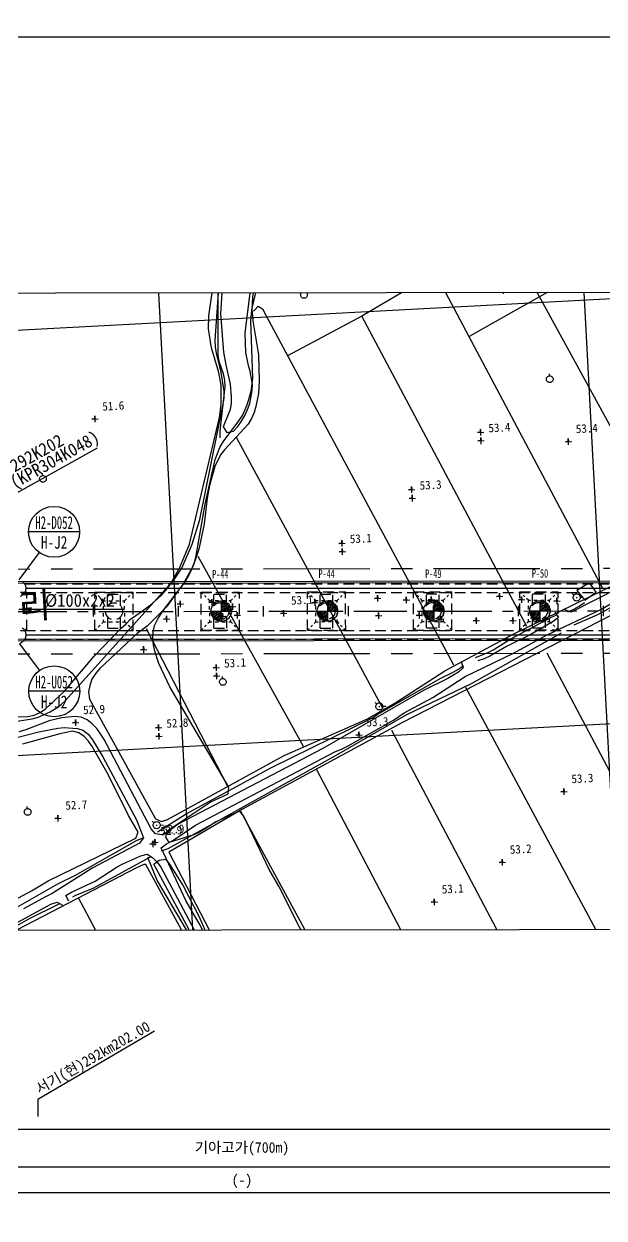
# Model space of a CAD drawing. Header units: millimetres. Extents: x 7782 to 8578, y 1103 to 1810.
# Drawn here: x 8170.4 to 8306.9, y 1340.9 to 1622.2 of the extents above; entities that cross this region are included whole.
import ezdxf
from ezdxf.enums import TextEntityAlignment as Align
from ezdxf.xclip import XClip

# ---------------------------------------------------------------- set-up
doc = ezdxf.new("R2010")
doc.units = ezdxf.units.MM
doc.header["$LTSCALE"] = 10
doc.header["$MEASUREMENT"] = 0
doc.header["$XCLIPFRAME"] = 2
for name, pattern in [('CENTER', [2, 1.25, -0.25, 0.25, -0.25]), ('CENTERX2', [4, 2.5, -0.5, 0.5, -0.5]), ('DASHED2', [0.375, 0.25, -0.125]), ('HIDDEN', [0.375, 0.25, -0.125])]:
    doc.linetypes.add(name, pattern=pattern)
for name, color, linetype in [('TN-MANH', 4, 'Continuous'), ('TT-TABL-LIN1', 4, 'Continuous'), ('TT-TABL-LIN2', 1, 'Continuous'), ('TT-TABL-TEX2', 3, 'Continuous'), ('TZ-BASE', 253, 'Continuous'), ('TZ-CABL', 4, 'Continuous'), ('TZ-LEAL', 1, 'Continuous'), ('TZ-LEAT', 3, 'Continuous')]:
    doc.layers.add(name, color=color, linetype=linetype)
doc.layers.add('TX-PAPR', color=2, linetype='Continuous', plot=False)
doc.styles.add('GHS', font='GulimChe.ttf')
doc.styles.add('GR', font='GulimChe.ttf')
doc.styles.add('GUL', font='GulimChe.ttf')
doc.styles.get("Standard").update_dxf_attribs({"font": 'GulimChe.ttf'})
doc.styles.add('굴림체', font='GulimChe.ttf')
doc.linetypes.add('ZIGZAG', pattern='A,0.0001,-0.2,[131,ltypeshp.shx,S=0.2,R=0,X=-0.2,Y=0],-0.4,[131,ltypeshp.shx,S=0.2,R=180,X=0.2,Y=0],-0.2', length=0.8001)
doc.dimstyles.get("Standard").update_dxf_attribs({"dimtxt": 0.18, "dimasz": 0.18, "dimexe": 0.18, "dimexo": 0.0625, "dimgap": 0.09, "dimtad": 0, "dimtih": 1, "dimtoh": 1, "dimdec": 4, "dimzin": 0, "dimdsep": 46, "dimtxsty": 'Standard', "dimcen": 0.09, "dimadec": 0, "dimazin": 0, "dimtfac": 1, "dimtdec": 4, "dimtofl": 0, "dimtmove": 0, "dimatfit": 3, "dimfxl": 0, "dimtolj": 1, "dimtzin": 0, "dimarcsym": 0})

# ---------------------------------------------------------------- blocks, each defined once
blk = doc.blocks.new('JD-FHF5FSSG3AFD3')
at = {"layer": 'TZ-BASE'}
for p, q in [((331.86, 138.76), (350.51, -211.1)), ((432, 138.77), (450.65, -211.09)), ((357.68, 73.44, -19.11), (363.85, 97.02, -19.11)), ((459.86, 94.02, -18.14), (408.35, 65.16, -18.14)), ((699.93, 87.75), (25.88, 51.81)), ((416.58, 89.7, -18.42), (383.14, 69.89, -18.42)), ((457.13, 15.56, -18.14), (416.58, 89.7, -18.14)), ((349.29, 60.76, -19.11), (349.35, 79.12, -19.11)), ((355.7, 65.9, -19.11), (357.45, 80.96, -19.11)), ((358.61, 80.42, -19.11), (357.37, 74.39, -19.11)), ((439.83, 5.8, -18.42), (400.64, 79.71, -18.42)), ((347.13, 70.02, -20.11), (348.21, 77.55, -20.11)), ((348.6, 64.17, -20.11), (349.43, 76.21, -20.11)), ((350.28, 76.47, -19.11), (349.84, 70.45, -19.11)), ((416.42, 75.16, -18.82), (416.34, 76.66, -18.82)), ((357.37, 74.39, -19.11), (357.25, 71.38, -19.11)), ((357.34, 71.93, -19.11), (357.68, 73.44, -19.11)), ((349.84, 70.45, -19.11), (350.53, 61.43, -19.11)), ((357.03, 68.92, -19.11), (357.34, 71.93, -19.11)), ((357.25, 71.38, -19.11), (357.53, 68.37, -19.11)), ((357.65, 71.13, -18.37), (357.95, 71.44, -18.37)), ((357.95, 71.44, -18.37), (358.69, 72.24, -18.37)), ((358.69, 72.24, -18.37), (359.75, 71.65, -18.37)), ((359.75, 71.65, -18.37), (360.62, 69.96, -18.37)), ((347.07, 66.96, -20.11), (347.13, 70.02, -20.11)), ((357.47, 55.23, -19.11), (357.03, 68.92, -19.11)), ((357.53, 68.37, -19.11), (358.77, 60.81, -19.11)), ((360.62, 69.96, -18.37), (404.66, -12.22, -18.37)), ((383.14, 69.89, -18.42), (365.66, 60.57, -18.42)), ((421.97, -3.21, -18.37), (383.14, 69.89, -18.37)), ((347.77, 62.45, -20.11), (347.07, 66.96, -20.11)), ((355.8, 61.33, -19.11), (355.7, 65.9, -19.11)), ((349.48, 56.65, -20.11), (347.77, 62.45, -20.11)), ((348.67, 62.66, -20.11), (348.6, 64.17, -20.11)), ((348.88, 61.16, -20.11), (348.67, 62.66, -20.11)), ((349.98, 56.71, -20.11), (348.88, 61.16, -20.11)), ((349.55, 59.26, -19.11), (349.29, 60.76, -19.11)), ((350.59, 56.36, -19.11), (349.55, 59.26, -19.11)), ((350.53, 61.43, -19.11), (351.12, 58.42, -19.11)), ((356.43, 58.33, -19.11), (355.8, 61.33, -19.11)), ((358.77, 60.81, -19.11), (358.98, 54.7, -19.11)), ((350.01, 53.65, -20.11), (349.48, 56.65, -20.11)), ((350.73, 52.2, -20.11), (349.98, 56.71, -20.11)), ((350.85, 54.86, -19.11), (350.59, 56.36, -19.11)), ((351.12, 58.42, -19.11), (352.12, 53.92, -19.11)), ((356.85, 56.88, -19.11), (356.43, 58.33, -19.11)), ((357.38, 53.88, -19.11), (356.85, 56.88, -19.11)), ((427.29, 55.83, -17.67), (427.24, 56.35, -17.67)), ((350.01, 49.09, -20.11), (350.01, 53.65, -20.11)), ((350.92, 53.36, -19.11), (350.85, 54.86, -19.11)), ((352.12, 53.92, -19.11), (352.4, 50.92, -19.11)), ((357.05, 52.22, -19.11), (357.47, 55.23, -19.11)), ((357.3, 52.37, -19.11), (357.38, 53.88, -19.11)), ((358.98, 54.7, -19.11), (358.81, 51.69, -19.11)), ((349.78, 42.82, -19.11), (350.92, 53.36, -19.11)), ((350.51, 49.19, -20.11), (350.7, 50.7, -20.11)), ((350.7, 50.7, -20.11), (350.73, 52.2, -20.11)), ((352.4, 50.92, -19.11), (352.37, 49.41, -19.11)), ((356.23, 49.3, -19.11), (357.05, 52.22, -19.11)), ((356.73, 49.36, -19.11), (357.3, 52.37, -19.11)), ((358.81, 51.69, -19.11), (358.19, 48.67, -19.11)), ((344.98, 22.05, -20.11), (350.51, 49.19, -20.11)), ((349.59, 46.07, -20.11), (350.01, 49.09, -20.11)), ((352.13, 47.9, -19.11), (350.52, 43.83, -19.11)), ((352.37, 49.41, -19.11), (352.13, 47.9, -19.11)), ((355, 46.53, -19.11), (355.69, 47.89, -19.11)), ((355.61, 46.49, -19.11), (356.24, 47.9, -19.11)), ((355.69, 47.89, -19.11), (356.23, 49.3, -19.11)), ((356.24, 47.9, -19.11), (356.73, 49.36, -19.11)), ((358.19, 48.67, -19.11), (357.75, 47.21, -19.11)), ((319.56, 45.62, -20.48), (321.06, 45.7, -20.48)), ((320.31, 45.66, -20.48), (319.56, 45.62, -20.48)), ((320.35, 44.92, -20.48), (320.27, 46.41, -20.48)), ((320.27, 46.41, -20.48), (320.31, 45.66, -20.48)), ((342.53, 16.21, -20.11), (349.59, 46.07, -20.11)), ((350.5, 40.32, -19.11), (354.21, 45.22, -19.11)), ((353.93, 43.91, -19.11), (354.82, 45.17, -19.11)), ((354.21, 45.22, -19.11), (355, 46.53, -19.11)), ((354.82, 45.17, -19.11), (355.61, 46.49, -19.11)), ((357.12, 45.8, -19.11), (356.33, 44.49, -19.11)), ((357.75, 47.21, -19.11), (357.12, 45.8, -19.11)), ((349.79, 41.26, -19.11), (349.78, 42.82, -19.11)), ((350.52, 43.83, -19.11), (351.38, 42.48, -19.11)), ((356.33, 44.49, -19.11), (350.83, 38.46, -19.11)), ((351.38, 42.48, -19.11), (352.89, 42.8, -19.11)), ((352.89, 42.8, -19.11), (353.93, 43.91, -19.11)), ((410.33, 42.51, -18.7), (411.82, 42.59, -18.7)), ((411.07, 42.55, -18.7), (410.33, 42.51, -18.7)), ((411.11, 41.8, -18.7), (411.03, 43.3, -18.7)), ((411.03, 43.3, -18.7), (411.07, 42.55, -18.7)), ((349.72, 39, -19.11), (350.5, 40.32, -19.11)), ((388.12, -22.58, -18.75), (353.65, 41.3, -18.75)), ((410.43, 40.51, -18.7), (411.93, 40.59, -18.7)), ((411.18, 40.55, -18.7), (410.43, 40.51, -18.7)), ((411.22, 39.8, -18.7), (411.14, 41.3, -18.7)), ((411.14, 41.3, -18.7), (411.18, 40.55, -18.7)), ((431, 40.33, -18.7), (432.49, 40.41, -18.7)), ((431.74, 40.37, -18.7), (431, 40.33, -18.7)), ((431.78, 39.62, -18.7), (431.7, 41.12, -18.7)), ((431.7, 41.12, -18.7), (431.74, 40.37, -18.7)), ((349.89, 37.25, -19.11), (348.56, 34.48, -19.11)), ((348.64, 36.13, -19.11), (349.13, 37.59, -19.11)), ((349.13, 37.59, -19.11), (349.72, 39, -19.11)), ((350.83, 38.46, -19.11), (349.89, 37.25, -19.11)), ((346.25, 25.63, -19.11), (348.64, 36.13, -19.11)), ((348.56, 34.48, -19.11), (347.3, 30.05, -19.11)), ((308.03, 32.36, -19.32), (307.98, 32.88, -19.32)), ((347.3, 30.05, -19.11), (346.73, 27.04, -19.11)), ((394.12, 29, -18.85), (395.62, 29.08, -18.85)), ((394.87, 29.04, -18.85), (394.12, 29, -18.85)), ((394.91, 28.29, -18.85), (394.83, 29.79, -18.85)), ((394.83, 29.79, -18.85), (394.87, 29.04, -18.85)), ((344.17, 13.57, -19.11), (346.25, 25.63, -19.11)), ((346.73, 27.04, -19.11), (346.04, 21.01, -19.11)), ((394.23, 27, -18.85), (395.72, 27.08, -18.85)), ((394.98, 27.04, -18.85), (394.23, 27, -18.85)), ((395.02, 26.29, -18.85), (394.94, 27.79, -18.85)), ((394.94, 27.79, -18.85), (394.98, 27.04, -18.85)), ((343.19, 16.22, -20.11), (344.98, 22.05, -20.11)), ((346.04, 21.01, -19.11), (344.75, 15.03, -19.11)), ((378.49, 15.68, -19), (378.41, 17.18, -19)), ((378.41, 17.18, -19), (378.45, 16.43, -19)), ((472.3, 17.93, -18.11), (438.59, -0.43, -18.11)), ((340.24, 10.57, -20.11), (342.53, 16.21, -20.11)), ((340.79, 10.53, -20.11), (343.19, 16.22, -20.11)), ((344.75, 15.03, -19.11), (344.17, 13.12, -19.11)), ((377.7, 16.39, -19), (379.2, 16.47, -19)), ((378.45, 16.43, -19), (377.7, 16.39, -19)), ((377.81, 14.39, -19), (379.31, 14.47, -19)), ((378.56, 14.43, -19), (377.81, 14.39, -19)), ((378.6, 13.68, -19), (378.52, 15.18, -19)), ((378.52, 15.18, -19), (378.56, 14.43, -19)), ((342.85, 9.79, -19.11), (343.78, 12.11, -19.11)), ((344.17, 13.12, -19.11), (343.39, 11.1, -19.11)), ((343.78, 12.11, -19.11), (344.17, 13.57, -19.11)), ((344.52, 13.37, -18.75), (369.31, -31.4, -18.75)), ((337.92, 6.58, -20.11), (340.24, 10.57, -20.11)), ((339.06, 8, -20.11), (340.79, 10.53, -20.11)), ((343.39, 11.1, -19.11), (341.23, 7.12, -19.11)), ((342.16, 8.43, -19.11), (342.85, 9.79, -19.11)), ((699.99, 7.82), (99.8, 7.13)), ((699.99, 7.4), (99.8, 6.72)), ((313.38, -20.6, -20.11), (339.06, 8, -20.11)), ((336.68, 1, -19.11), (341.38, 7.12, -19.11)), ((336.98, 5.37, -20.11), (337.92, 6.58, -20.11)), ((341.23, 7.12, -19.11), (337.12, 1.46, -19.11)), ((341.38, 7.12, -19.11), (342.16, 8.43, -19.11)), ((418.88, -4.9, -19.11), (443.73, 7.24, -19.11)), ((443.64, 5.9, -18.11), (432.37, 0.22, -18.11)), ((436.66, 7.12, -16.06), (433.67, 5.33, -16.06)), ((438.28, 4.88, -16.06), (436.66, 7.12, -16.06)), ((333.71, 2.13, -20.11), (335.94, 4.21, -20.11)), ((335.94, 4.21, -20.11), (336.98, 5.37, -20.11)), ((340.41, 1.4, -19), (340.33, 2.89, -19)), ((340.33, 2.89, -19), (340.37, 2.14, -19)), ((347.92, 1.75, -19), (347.84, 3.25, -19)), ((347.84, 3.25, -19), (347.88, 2.5, -19)), ((350.02, 2.82), (350.02, -1.98)), ((372.15, 1.66, -19), (372.07, 3.16, -19)), ((372.07, 3.16, -19), (372.11, 2.41, -19)), ((375.02, 2.85), (375.02, -1.95)), ((375.02, 2.61), (375.25, 2.84)), ((386.1, 3.44, -19), (387.6, 3.52, -19)), ((386.85, 3.48, -19), (386.1, 3.44, -19)), ((386.89, 2.73, -19), (386.81, 4.23, -19)), ((386.81, 4.23, -19), (386.85, 3.48, -19)), ((392.87, 3.01, -19), (394.37, 3.09, -19)), ((393.62, 3.05, -19), (392.87, 3.01, -19)), ((393.66, 2.3, -19), (393.58, 3.8, -19)), ((393.58, 3.8, -19), (393.62, 3.05, -19)), ((398.72, 3.09, -18.85), (400.22, 3.17, -18.85)), ((399.47, 3.13, -18.85), (398.72, 3.09, -18.85)), ((399.51, 2.38, -18.85), (399.43, 3.88, -18.85)), ((399.43, 3.88, -18.85), (399.47, 3.13, -18.85)), ((400.02, 2.88), (400.02, -1.92)), ((400.02, 2.63), (400.25, 2.86)), ((414.78, 3.85, -18.85), (416.28, 3.93, -18.85)), ((415.53, 3.89, -18.85), (414.78, 3.85, -18.85)), ((415.57, 3.14, -18.85), (415.49, 4.64, -18.85)), ((415.49, 4.64, -18.85), (415.53, 3.89, -18.85)), ((419.98, 3.12, -18.7), (421.48, 3.2, -18.7)), ((420.73, 3.16, -18.7), (419.98, 3.12, -18.7)), ((420.77, 2.41, -18.7), (420.69, 3.91, -18.7)), ((420.69, 3.91, -18.7), (420.73, 3.16, -18.7)), ((425.02, 2.9), (425.02, -1.9)), ((425.02, 2.66), (425.25, 2.89)), ((425.02, 2.24), (425.61, 2.83)), ((428.3, 2.76, -18.7), (429.8, 2.84, -18.7)), ((429.09, 2.05, -18.7), (429.01, 3.55, -18.7)), ((429.01, 3.55, -18.7), (429.05, 2.8, -18.7)), ((432.63, 4.57, -18.14), (433.02, 4.2, -18.14)), ((433.54, 3.65, -18.14), (433.75, 3.63, -18.14)), ((433.65, 3.72, -18.14), (433.66, 3.56, -18.14)), ((433.67, 5.33, -16.06), (435.55, 3, -16.06)), ((434.49, 3.69, -18.14), (435.17, 3.71, -18.14)), ((435.55, 3, -16.06), (438.28, 4.88, -16.06)), ((439.33, 0.84, -13.11), (444.61, 3.86, -13.11)), ((320, -0.85), (320, 1.55)), ((329.92, -0.57, -20.11), (331.22, 0.24, -20.11)), ((331.22, 0.24, -20.11), (333.71, 2.13, -20.11)), ((337.12, 1.46, -19.11), (332.66, -3, -19.11)), ((335.79, -0.26, -19.11), (336.68, 1, -19.11)), ((339.63, 2.1, -19), (341.12, 2.18, -19)), ((340.37, 2.14, -19), (339.63, 2.1, -19)), ((340, -0.83), (340, 1.57)), ((347.14, 2.46, -19), (348.63, 2.54, -19)), ((347.88, 2.5, -19), (347.14, 2.46, -19)), ((347.62, 0.42), (352.42, 0.42)), ((347.63, 0.19), (347.86, 0.42)), ((347.69, -0.17), (348.29, 0.42)), ((347.8, -0.49), (348.71, 0.42)), ((347.94, -0.78), (349.13, 0.42)), ((348.11, -1.03), (349.56, 0.42)), ((348.31, -1.26), (349.98, 0.42)), ((348.53, -1.46), (350.02, 0.03)), ((350.02, 2.58), (350.25, 2.81)), ((350.02, 2.15), (350.61, 2.75)), ((350.02, 1.73), (350.93, 2.64)), ((350.02, 1.31), (351.21, 2.5)), ((350.02, 0.88), (351.47, 2.33)), ((350.02, 0.46), (351.7, 2.14)), ((350.41, 0.42), (351.9, 1.91)), ((350.83, 0.42), (352.07, 1.66)), ((351.26, 0.42), (352.22, 1.38)), ((351.68, 0.42), (352.33, 1.07)), ((351.94, 1.45, -19), (353.44, 1.53, -19)), ((352.69, 1.49, -19), (351.94, 1.45, -19)), ((352.1, 0.42), (352.4, 0.72)), ((352.73, 0.74, -19), (352.65, 2.24, -19)), ((352.65, 2.24, -19), (352.69, 1.49, -19)), ((353.86, -1.28, -19), (353.78, 0.22, -19)), ((353.78, 0.22, -19), (353.82, -0.53, -19)), ((360, -0.81), (360, 1.59)), ((364.76, -0.8, -19), (364.68, 0.69, -19)), ((364.68, 0.69, -19), (364.72, -0.05, -19)), ((371.36, 2.37, -19), (372.86, 2.45, -19)), ((372.11, 2.41, -19), (371.36, 2.37, -19)), ((372.62, 0.44), (377.42, 0.45)), ((372.63, 0.21), (372.86, 0.44)), ((372.69, -0.15), (373.29, 0.45)), ((372.8, -0.47), (373.71, 0.45)), ((372.94, -0.75), (374.13, 0.45)), ((373.11, -1.01), (374.56, 0.45)), ((373.31, -1.23), (374.98, 0.45)), ((373.53, -1.43), (375.02, 0.06)), ((375.02, 2.18), (375.61, 2.77)), ((375.02, 1.76), (375.93, 2.67)), ((375.02, 1.33), (376.21, 2.53)), ((375.02, 0.91), (376.47, 2.36)), ((375.02, 0.48), (376.7, 2.16)), ((375.41, 0.45), (376.9, 1.94)), ((375.83, 0.45), (377.07, 1.69)), ((376.26, 0.45), (377.22, 1.41)), ((376.68, 0.45), (377.33, 1.1)), ((377.1, 0.45), (377.4, 0.75)), ((380, -0.78), (380, 1.62)), ((387.09, -1.39, -19), (387.01, 0.11, -19)), ((387.01, 0.11, -19), (387.05, -0.64, -19)), ((396.69, -1.31, -19), (396.61, 0.19, -19)), ((396.61, 0.19, -19), (396.65, -0.56, -19)), ((397.62, 0.47), (402.42, 0.48)), ((397.63, 0.24), (397.86, 0.47)), ((397.69, -0.12), (398.29, 0.47)), ((397.8, -0.44), (398.71, 0.47)), ((397.94, -0.72), (399.13, 0.47)), ((398.11, -0.98), (399.56, 0.48)), ((398.31, -1.2), (399.98, 0.48)), ((398.53, -1.41), (400.02, 0.09)), ((400, -0.76), (400, 1.64)), ((400.02, 2.21), (400.61, 2.8)), ((400.02, 1.79), (400.93, 2.7)), ((400.02, 1.36), (401.21, 2.56)), ((400.02, 0.94), (401.47, 2.39)), ((400.02, 0.51), (401.7, 2.19)), ((400.41, 0.48), (401.9, 1.97)), ((400.83, 0.48), (402.07, 1.72)), ((401.26, 0.48), (402.22, 1.44)), ((401.68, 0.48), (402.33, 1.13)), ((402.1, 0.48), (402.4, 0.78)), ((420, -0.74), (420, 1.66)), ((422.62, 0.5), (427.42, 0.51)), ((422.63, 0.27), (422.86, 0.5)), ((422.69, -0.09), (423.29, 0.5)), ((422.8, -0.41), (423.71, 0.5)), ((422.94, -0.69), (424.13, 0.5)), ((423.11, -0.95), (424.56, 0.5)), ((423.31, -1.18), (424.98, 0.5)), ((423.53, -1.38), (425.02, 0.12)), ((425.02, 1.81), (425.93, 2.73)), ((425.02, 1.39), (426.21, 2.59)), ((425.02, 0.97), (426.47, 2.42)), ((425.02, 0.54), (426.7, 2.22)), ((425.41, 0.5), (426.9, 2)), ((425.83, 0.5), (427.07, 1.75)), ((426.26, 0.51), (427.22, 1.47)), ((426.68, 0.51), (427.33, 1.16)), ((426.76, -5.16, -13.11), (439.33, 0.84, -13.11)), ((427.1, 0.51), (427.4, 0.8)), ((429.05, 2.8, -18.7), (428.3, 2.76, -18.7)), ((428.51, 0.18, -18.11), (429.37, -1.07, -18.11)), ((432.37, 0.22, -18.11), (430.91, 0.75, -18.11)), ((431.56, 0.3, -19.11), (432.96, 0.86, -19.11)), ((432.96, 0.86, -19.11), (434.26, 1.63, -19.11)), ((434.26, 1.63, -19.11), (435.5, 2.49, -19.11)), ((440, -0.72), (440, 1.68)), ((326.49, -3.62, -20.11), (327.64, -2.6, -20.11)), ((327.64, -2.6, -20.11), (328.68, -1.49, -20.11)), ((328.68, -1.49, -20.11), (329.92, -0.57, -20.11)), ((334.31, -2.98, -19.11), (335, -1.57, -19.11)), ((335, -1.57, -19.11), (335.79, -0.26, -19.11)), ((336.42, -1.43, -19), (337.92, -1.35, -19)), ((337.17, -1.39, -19), (336.42, -1.43, -19)), ((337.21, -2.14, -19), (337.13, -0.64, -19)), ((337.13, -0.64, -19), (337.17, -1.39, -19)), ((348.78, -1.64), (350.02, -0.39)), ((349.06, -1.78), (350.02, -0.82)), ((349.37, -1.89), (350.02, -1.24)), ((349.63, -0.8, -19), (351.12, -0.72, -19)), ((350.37, -0.76, -19), (349.63, -0.8, -19)), ((349.72, -1.96), (350.02, -1.66)), ((350.41, -1.51, -19), (350.34, -0.02, -19)), ((350.34, -0.02, -19), (350.37, -0.76, -19)), ((353.07, -0.57, -19), (354.57, -0.49, -19)), ((353.82, -0.53, -19), (353.07, -0.57, -19)), ((363.97, -0.09, -19), (365.47, -0.01, -19)), ((364.72, -0.05, -19), (363.97, -0.09, -19)), ((373.08, -0.93, -19), (374.57, -0.85, -19)), ((373.82, -0.89, -19), (373.08, -0.93, -19)), ((373.86, -1.64, -19), (373.78, -0.15, -19)), ((373.78, -0.15, -19), (373.82, -0.89, -19)), ((373.78, -1.61), (375.02, -0.36)), ((374.06, -1.75), (375.02, -0.79)), ((374.37, -1.86), (375.02, -1.21)), ((374.72, -1.93), (375.02, -1.64)), ((386.3, -0.68, -19), (387.8, -0.6, -19)), ((387.05, -0.64, -19), (386.3, -0.68, -19)), ((441.7, -0.6, -17.59), (392.52, -25.89, -17.59)), ((395.9, -0.6, -19), (397.4, -0.52, -19)), ((396.65, -0.56, -19), (395.9, -0.6, -19)), ((398.78, -1.58), (400.02, -0.34)), ((399.06, -1.72), (400.02, -0.76)), ((399.37, -1.84), (400.02, -1.18)), ((399.72, -1.91), (400.02, -1.61)), ((401.02, -1.5, -18.85), (402.52, -1.42, -18.85)), ((401.77, -1.46, -18.85), (401.02, -1.5, -18.85)), ((401.81, -2.21, -18.85), (401.73, -0.71, -18.85)), ((401.73, -0.71, -18.85), (401.77, -1.46, -18.85)), ((409.34, -1.86, -18.85), (410.84, -1.78, -18.85)), ((410.09, -1.82, -18.85), (409.34, -1.86, -18.85)), ((410.13, -2.57, -18.85), (410.05, -1.07, -18.85)), ((410.05, -1.07, -18.85), (410.09, -1.82, -18.85)), ((417.9, -1.83, -18.85), (419.4, -1.75, -18.85)), ((418.65, -1.79, -18.85), (417.9, -1.83, -18.85)), ((418.04, -6.16, -19.11), (427.57, -1.05, -19.11)), ((418.69, -2.54, -18.85), (418.61, -1.04, -18.85)), ((418.61, -1.04, -18.85), (418.65, -1.79, -18.85)), ((428.13, -1.98, -18.11), (422.75, -5.15, -18.11)), ((422.78, -1.26, -18.7), (424.28, -1.18, -18.7)), ((423.53, -1.22, -18.7), (422.78, -1.26, -18.7)), ((423.57, -1.97, -18.7), (423.49, -0.47, -18.7)), ((423.49, -0.47, -18.7), (423.53, -1.22, -18.7)), ((423.78, -1.55), (425.02, -0.31)), ((424.06, -1.7), (425.02, -0.73)), ((424.37, -1.81), (425.02, -1.16)), ((424.72, -1.88), (425.02, -1.58)), ((427.57, -1.05, -19.11), (428.96, -0.48, -19.11)), ((429.37, -1.07, -18.11), (428.13, -1.98, -18.11)), ((438.59, -0.43, -18.11), (433, -2.9, -18.11)), ((320.1, -10.2, -20.11), (326.49, -3.62, -20.11)), ((330.22, -4.83, -19.11), (321.48, -13.05, -19.11)), ((331.46, -3.96, -19.11), (330.22, -4.83, -19.11)), ((332.66, -3, -19.11), (331.46, -3.96, -19.11)), ((351.61, -40.91, -18.75), (332.41, -3.75, -18.75)), ((333.94, -6, -19.11), (333.98, -4.49, -19.11)), ((333.98, -4.49, -19.11), (334.31, -2.98, -19.11)), ((402.67, -13.6, -19.11), (418.88, -4.9, -19.11)), ((430.01, -4.73, -18.11), (408.87, -16.69, -18.11)), ((422.75, -5.15, -18.11), (417.16, -7.92, -18.11)), ((418.68, -9.56, -13.11), (426.76, -5.16, -13.11)), ((700.01, -5.8), (99.81, -6.48)), ((700.01, -6.18), (99.81, -6.87)), ((331.85, -9.36, -19.3), (331.77, -7.86, -19.3)), ((331.77, -7.86, -19.3), (331.81, -8.61, -19.3)), ((334.06, -7.5, -19.11), (333.94, -6, -19.11)), ((334.42, -9, -19.11), (334.06, -7.5, -19.11)), ((417.16, -7.92, -18.11), (413.27, -10.21, -18.11)), ((414.16, -8.61, -19.11), (418.04, -6.16, -19.11)), ((313.16, -18.4, -20.11), (320.1, -10.2, -20.11)), ((331.06, -8.65, -19.3), (332.56, -8.57, -19.3)), ((331.81, -8.61, -19.3), (331.06, -8.65, -19.3)), ((335.36, -11.9, -19.11), (334.42, -9, -19.11)), ((407.46, -14.94, -13.11), (418.68, -9.56, -13.11)), ((409.86, -10.51, -19.11), (412.81, -9.33, -19.11)), ((411.87, -10.83, -18.11), (410.43, -11.25, -18.11)), ((413.27, -10.21, -18.11), (411.87, -10.83, -18.11)), ((412.81, -9.33, -19.11), (414.16, -8.61, -19.11)), ((458.07, -68.93, -18.7), (426.75, -9.48, -18.7)), ((700.03, -12.39), (30.65, -48.08)), ((321.48, -13.05, -19.11), (320.49, -14.21, -19.11)), ((337.92, -17.44, -19.11), (335.36, -11.9, -19.11)), ((348.12, -12.91, -19), (349.62, -12.83, -19)), ((348.87, -12.87, -19), (348.12, -12.91, -19)), ((348.91, -13.61, -19), (348.83, -12.12, -19)), ((348.83, -12.12, -19), (348.87, -12.87, -19)), ((391.12, -21.09, -19.11), (402.67, -13.6, -19.11)), ((401.69, -15.36, -19.11), (404.48, -14.03, -19.11)), ((405.84, -13.95, -18.11), (403.2, -15.54, -18.11)), ((404.48, -14.03, -19.11), (405.83, -13.26, -19.11)), ((405.83, -13.26, -19.11), (407.07, -12.4, -19.11)), ((406.98, -12.94, -18.11), (405.84, -13.95, -18.11)), ((406.47, -11.49, -18.11), (406.98, -12.94, -18.11)), ((319.6, -15.62, -19.11), (319.11, -17.08, -19.11)), ((320.49, -14.21, -19.11), (319.6, -15.62, -19.11)), ((348.23, -14.9, -19), (349.73, -14.82, -19)), ((348.98, -14.86, -19), (348.23, -14.9, -19)), ((349.02, -15.61, -19), (348.94, -14.11, -19)), ((348.94, -14.11, -19), (348.98, -14.86, -19)), ((350.36, -15.48, -18.42), (350.31, -14.97, -18.42)), ((386.74, -23.94, -19.11), (401.69, -15.36, -19.11)), ((408.87, -16.69, -18.11), (393.66, -23.97, -18.11)), ((403.2, -15.54, -18.11), (397.61, -18.25, -18.11)), ((399.79, -19.94, -13.11), (407.46, -14.94, -13.11)), ((308.69, -22.61, -20.11), (313.16, -18.4, -20.11)), ((319.11, -17.08, -19.11), (318.83, -18.59, -19.11)), ((318.83, -18.59, -19.11), (319.05, -20.29, -19.11)), ((351.81, -41.06, -19.11), (337.92, -17.44, -19.11)), ((397.61, -18.25, -18.11), (373.94, -31.89, -18.11)), ((407.48, -17.51, -18.7), (442.47, -82.73, -18.7)), ((311.05, -22.53, -20.11), (312.29, -21.67, -20.11)), ((312.29, -21.67, -20.11), (313.38, -20.6, -20.11)), ((319.05, -20.29, -19.11), (325.03, -31.06, -19.11)), ((384.44, -24.92, -19.11), (391.12, -21.09, -19.11)), ((386.22, -21.09, -18.24), (386.61, -21.46, -18.24)), ((387.12, -22.02, -18.24), (387.33, -22.03, -18.24)), ((387.23, -21.94, -18.24), (387.24, -22.1, -18.24)), ((388.07, -21.97, -18.24), (388.75, -21.95, -18.24)), ((393.11, -23.56, -13.11), (399.79, -19.94, -13.11)), ((290.49, -27.26, -20.11), (305.51, -24.95, -20.11)), ((298.33, -24.52, -20.11), (304.55, -24.36, -20.11)), ((304.55, -24.36, -20.11), (306.05, -24.04, -20.11)), ((305.51, -24.95, -20.11), (306.96, -24.53, -20.11)), ((306.05, -24.04, -20.11), (307.45, -23.47, -20.11)), ((306.96, -24.53, -20.11), (309.75, -23.3, -20.11)), ((307.45, -23.47, -20.11), (308.69, -22.61, -20.11)), ((312.54, -24.72, -18.11), (309.54, -25.4, -18.11)), ((309.75, -23.3, -20.11), (311.05, -22.53, -20.11)), ((315.54, -24.39, -18.11), (312.54, -24.72, -18.11)), ((317.05, -24.57, -18.11), (315.54, -24.39, -18.11)), ((315.84, -26.59, -19.22), (315.76, -25.09, -19.22)), ((315.76, -25.09, -19.22), (315.8, -25.84, -19.22)), ((318.46, -25.21, -18.11), (317.05, -24.57, -18.11)), ((319.67, -26.15, -18.11), (318.46, -25.21, -18.11)), ((361.84, -36.39, -19.11), (385.44, -24.76, -19.11)), ((364.87, -33.55, -19.11), (384.44, -24.92, -19.11)), ((393.66, -23.97, -18.11), (376.61, -33.83, -18.11)), ((379.9, -31.28, -13.11), (390.57, -25.25, -13.11)), ((385.44, -24.76, -19.11), (386.74, -23.94, -19.11)), ((390.57, -25.25, -13.11), (393.11, -23.56, -13.11)), ((301.01, -29.6, -21.11), (307.11, -28.04, -21.11)), ((303.84, -27.62, -18.11), (302.39, -28.03, -18.11)), ((309.54, -25.4, -18.11), (303.84, -27.62, -18.11)), ((307.11, -28.04, -21.11), (311.61, -27.14, -21.11)), ((311.61, -27.14, -21.11), (313.11, -27.02, -21.11)), ((315.07, -27.86, -19.11), (312.06, -28.49, -19.11)), ((313.11, -27.02, -21.11), (316.12, -27.24, -21.11)), ((315.05, -25.88, -19.22), (316.54, -25.8, -19.22)), ((315.8, -25.84, -19.22), (315.05, -25.88, -19.22)), ((316.52, -28.24, -19.11), (315.07, -27.86, -19.11)), ((316.12, -27.24, -21.11), (317.58, -27.62, -21.11)), ((317.58, -27.62, -21.11), (318.8, -28.61, -21.11)), ((320.74, -27.24, -18.11), (319.67, -26.15, -18.11)), ((321.65, -28.48, -18.11), (320.74, -27.24, -18.11)), ((334.53, -27.09, -19.3), (336.03, -27.01, -19.3)), ((335.28, -27.05, -19.3), (334.53, -27.09, -19.3)), ((335.32, -27.8, -19.3), (335.24, -26.3, -19.3)), ((335.24, -26.3, -19.3), (335.28, -27.05, -19.3)), ((392.52, -25.89, -17.59), (355.03, -46.24, -17.59)), ((382.51, -29.5, -18.85), (382.43, -28, -18.85)), ((382.43, -28, -18.85), (382.47, -28.75, -18.85)), ((426.77, -97.09, -18.7), (390.18, -27.67, -18.7)), ((312.06, -28.49, -19.11), (303.26, -30.94, -19.11)), ((317.79, -29.08, -19.11), (316.52, -28.24, -19.11)), ((318.8, -30.22, -19.11), (317.79, -29.08, -19.11)), ((318.8, -28.61, -21.11), (319.71, -29.86, -21.11)), ((319.67, -31.47, -19.11), (318.8, -30.22, -19.11)), ((319.71, -29.86, -21.11), (322.16, -33.89, -21.11)), ((322.47, -29.78, -18.11), (321.65, -28.48, -18.11)), ((333.57, -50.87, -18.11), (322.47, -29.78, -18.11)), ((334.64, -29.09, -19.3), (336.14, -29.01, -19.3)), ((335.39, -29.05, -19.3), (334.64, -29.09, -19.3)), ((335.43, -29.8, -19.3), (335.35, -28.3, -19.3)), ((335.35, -28.3, -19.3), (335.39, -29.05, -19.3)), ((381.72, -28.79, -18.85), (383.22, -28.71, -18.85)), ((382.47, -28.75, -18.85), (381.72, -28.79, -18.85)), ((323.45, -38.05, -19.11), (319.67, -31.47, -19.11)), ((325.03, -31.06, -19.11), (334.59, -48.46, -19.11)), ((337.4, -48.63, -19.11), (364.87, -33.55, -19.11)), ((373.94, -31.89, -18.11), (339.93, -49.75, -18.11)), ((343.99, -50.01, -13.11), (376.95, -32.61, -13.11)), ((376.95, -32.61, -13.11), (378.35, -32.05, -13.11)), ((378.35, -32.05, -13.11), (379.9, -31.28, -13.11)), ((322.16, -33.89, -21.11), (330.09, -48.75, -21.11)), ((376.61, -33.83, -18.11), (337.47, -55.55, -18.11)), ((341.8, -47.28, -19.11), (361.84, -36.39, -19.11)), ((328.21, -47.73, -19.11), (323.45, -38.05, -19.11)), ((372.33, -36.73, -18.7), (411.78, -111.89, -18.7)), ((351.63, -42.57, -19.11), (351.81, -41.06, -19.11)), ((429.96, -42.13, -18.85), (431.45, -42.05, -18.85)), ((430.7, -42.09, -18.85), (429.96, -42.13, -18.85)), ((430.74, -42.84, -18.85), (430.66, -41.34, -18.85)), ((430.66, -41.34, -18.85), (430.7, -42.09, -18.85)), ((337.28, -51.29, -19.11), (347.44, -44.57, -19.11)), ((347.44, -44.57, -19.11), (351.63, -42.57, -19.11)), ((304.44, -46.11, -19.07), (304.39, -45.59, -19.07)), ((311.66, -49.1, -19.45), (311.58, -47.6, -19.45)), ((311.58, -47.6, -19.45), (311.62, -48.35, -19.45)), ((330.51, -51.66, -19.11), (328.21, -47.73, -19.11)), ((335.02, -51.57, -19.11), (341.8, -47.28, -19.11)), ((355.03, -46.24, -17.59), (337.73, -56.35, -17.59)), ((354.38, -46.7, -19.11), (348.79, -49.22, -19.11)), ((355.34, -47.89, -19.11), (354.38, -46.7, -19.11)), ((397.59, -126.08, -18.67), (354.63, -46.75, -18.67)), ((310.87, -48.39, -19.45), (312.37, -48.31, -19.45)), ((311.62, -48.35, -19.45), (310.87, -48.39, -19.45)), ((330.09, -48.75, -21.11), (331.74, -53, -21.11)), ((333.81, -49.07, -19), (334.2, -49.44, -19)), ((334.59, -48.46, -19.11), (335.95, -49.15, -19.11)), ((334.71, -50, -19), (334.92, -50.01, -19)), ((334.82, -49.92, -19), (334.83, -50.08, -19)), ((335.66, -49.95, -19), (336.34, -49.93, -19)), ((335.95, -49.15, -19.11), (337.4, -48.63, -19.11)), ((339.93, -49.75, -18.11), (337.44, -51.53, -18.11)), ((338.67, -53.63, -13.11), (343.99, -50.01, -13.11)), ((347.54, -50.08, -19.11), (344.95, -51.61, -19.11)), ((348.79, -49.22, -19.11), (347.54, -50.08, -19.11)), ((361.34, -60.42, -19.11), (355.34, -47.89, -19.11)), ((309.27, -63.07, -19.11), (329.97, -53.08, -19.11)), ((329.97, -53.08, -19.11), (330.51, -51.66, -19.11)), ((330.28, -53.52, -19.11), (331.68, -52.96, -19.11)), ((331.74, -53, -21.11), (330.8, -54.21, -21.11)), ((334.59, -52.01, -18.11), (333.57, -50.87, -18.11)), ((334.49, -54.78, -19.22), (334.41, -53.28, -19.22)), ((334.41, -53.28, -19.22), (334.45, -54.03, -19.22)), ((336.09, -52.25, -18.11), (334.59, -52.01, -18.11)), ((337.44, -51.53, -18.11), (336.09, -52.25, -18.11)), ((336.99, -52.8, -19.11), (337.28, -51.29, -19.11)), ((337.76, -54.1, -19.11), (336.99, -52.8, -19.11)), ((343.55, -52.28, -19.11), (337.76, -54.1, -19.11)), ((344.95, -51.61, -19.11), (343.55, -52.28, -19.11)), ((315.72, -61.75, -19.11), (330.28, -53.52, -19.11)), ((330.8, -54.21, -21.11), (319.83, -60.04, -21.11)), ((333.2, -54.43, -19.22), (334.7, -54.35, -19.22)), ((333.95, -54.39, -19.22), (333.2, -54.43, -19.22)), ((333.7, -54.07, -19.22), (335.2, -53.99, -19.22)), ((334.45, -54.03, -19.22), (333.7, -54.07, -19.22)), ((333.99, -55.14, -19.22), (333.91, -53.64, -19.22)), ((333.91, -53.64, -19.22), (333.95, -54.39, -19.22)), ((337.47, -55.55, -18.11), (335.92, -56.12, -18.11)), ((335.93, -55.36, -13.11), (337.12, -54.39, -13.11)), ((341.78, -67.93, -13.11), (335.93, -55.36, -13.11)), ((337.12, -54.39, -13.11), (338.67, -53.63, -13.11)), ((424.89, -99.06, -19.11), (472.06, -55.24, -19.11)), ((333.28, -57.55, -19.11), (319.82, -64.87, -19.11)), ((325.54, -59.78, -20.11), (326.89, -59.06, -20.11)), ((326.89, -59.06, -20.11), (331.08, -57.22, -20.11)), ((331.08, -57.22, -20.11), (332.58, -56.85, -20.11)), ((332.58, -56.85, -20.11), (333.89, -57.59, -20.11)), ((332.68, -57.56, -19.11), (334.99, -63.1, -19.11)), ((333.89, -57.59, -20.11), (334.96, -58.68, -20.11)), ((334.2, -59.2, -19.11), (335.39, -58.23, -19.11)), ((334.96, -58.68, -20.11), (335.82, -59.92, -20.11)), ((335.39, -58.23, -19.11), (336.9, -57.97, -19.11)), ((336.9, -57.97, -19.11), (337.86, -59.16, -19.11)), ((337.73, -56.35, -17.59), (363.27, -105.63, -17.59)), ((415.44, -58.78, -18.9), (416.94, -58.7, -18.9)), ((416.19, -58.74, -18.9), (415.44, -58.78, -18.9)), ((416.23, -59.49, -18.9), (416.15, -57.99, -18.9)), ((416.15, -57.99, -18.9), (416.19, -58.74, -18.9)), ((432.5, -98.58, -18.11), (476.81, -58.4, -18.11)), ((329.9, -60.1, -18.92), (284.26, -83.94, -18.92)), ((319.83, -60.04, -21.11), (310.27, -66.11, -21.11)), ((311.58, -63.8, -19.11), (315.72, -61.75, -19.11)), ((320.36, -63.15, -20.11), (325.54, -59.78, -20.11)), ((331.84, -59.27, -18.92), (329.9, -60.1, -18.92)), ((332.3, -59.27, -18.92), (331.84, -59.27, -18.92)), ((354.54, -100.06, -18.92), (332.3, -59.27, -18.92)), ((379.06, -142.52, -19.11), (334.2, -59.2, -19.11)), ((335.82, -59.92, -20.11), (351.17, -88.74, -20.11)), ((337.86, -59.16, -19.11), (341.07, -64.29, -19.11)), ((363.59, -64.36, -19.11), (361.34, -60.42, -19.11)), ((298.42, -71.31, -19.11), (311.58, -63.8, -19.11)), ((305.38, -65.47, -19.11), (309.27, -63.07, -19.11)), ((314.78, -65.76, -20.11), (320.36, -63.15, -20.11)), ((334.99, -63.1, -19.11), (342.7, -76.26, -19.11)), ((341.07, -64.29, -19.11), (344.86, -71.57, -19.11)), ((368.41, -73.98, -19.11), (363.59, -64.36, -19.11)), ((297.25, -69.82, -19.11), (305.38, -65.47, -19.11)), ((308.87, -66.78, -21.11), (303.48, -69.69, -21.11)), ((310.27, -66.11, -21.11), (308.87, -66.78, -21.11)), ((313.48, -66.53, -20.11), (314.78, -65.76, -20.11)), ((314.15, -67.92, -20.11), (313.48, -66.53, -20.11)), ((315.62, -66.67, -19.11), (315.02, -66.97, -19.11)), ((319.82, -64.87, -19.11), (315.62, -66.67, -19.11)), ((363.21, -156.53, -19.05), (316.48, -67.11, -19.05)), ((400.23, -68.83, -19), (400.15, -67.33, -19)), ((400.15, -67.33, -19), (400.19, -68.08, -19)), ((292.64, -78.13, -20.11), (309.94, -68.57, -20.11)), ((311.81, -68.57, -19.11), (304.65, -72.15, -19.11)), ((309.94, -68.57, -20.11), (311.39, -68.1, -20.11)), ((311.39, -68.1, -20.11), (312.7, -68.84, -20.11)), ((344.84, -73.17, -13.11), (341.78, -67.93, -13.11)), ((399.44, -68.12, -19), (400.94, -68.04, -19)), ((400.19, -68.08, -19), (399.44, -68.12, -19)), ((304.65, -72.15, -19.11), (298.12, -75.93, -19.11)), ((344.86, -71.57, -19.11), (348.46, -79.96, -19.11)), ((480.16, -71.86, -15.11), (426.41, -120.31, -15.11)), ((359.98, -101.49, -13.11), (344.84, -73.17, -13.11)), ((383.38, -100.35, -19.11), (368.41, -73.98, -19.11))]:
    blk.add_line(p, q, dxfattribs=at)
at = {"layer": 'TZ-BASE', "linetype": 'CENTERX2'}
for p, q in [((0.01, 10.02), (700.01, 10.81)), ((0.03, -9.99), (700.03, -9.19))]:
    blk.add_line(p, q, dxfattribs=at)
at = {"layer": 'TZ-BASE', "linetype": 'DASHED2'}
for p, q in [((295.3, 4.86), (304.3, 4.87)), ((303.9, 4.47), (304.3, 4.87)), ((304.31, -4.13), (304.3, 4.87)), ((320.3, 4.89), (329.3, 4.9)), ((320.31, -4.11), (320.3, 4.89)), ((320.7, 4.49), (320.3, 4.89)), ((321.5, 3.69), (321.1, 4.09)), ((322.3, 2.89), (321.9, 3.29)), ((322.3, 2.39), (322.3, 2.89)), ((322.3, 2.89), (322.8, 2.89)), ((323.3, 1.71), (323.3, 4.39)), ((323.3, 4.39), (326.3, 4.39)), ((323.6, 2.89), (324.4, 2.89)), ((325.2, 2.89), (326, 2.89)), ((326.3, 1.71), (326.3, 4.39)), ((326.8, 2.89), (327.3, 2.89)), ((327.3, 2.89), (327.7, 3.29)), ((327.3, 2.39), (327.3, 2.89)), ((328.1, 3.69), (328.5, 4.09)), ((328.9, 4.49), (329.3, 4.9)), ((329.31, -4.1), (329.3, 4.9)), ((345.3, 4.91), (354.3, 4.92)), ((345.31, -4.09), (345.3, 4.91)), ((345.7, 4.51), (345.3, 4.91)), ((346.5, 3.71), (346.1, 4.11)), ((347.3, 2.92), (346.9, 3.32)), ((347.3, 2.42), (347.3, 2.92)), ((347.3, 2.92), (347.8, 2.92)), ((348.3, 1.74), (348.3, 4.42)), ((348.3, 4.42), (351.3, 4.42)), ((348.6, 2.92), (349.4, 2.92)), ((350.2, 2.92), (351, 2.92)), ((351.3, 1.74), (351.3, 4.42)), ((351.8, 2.92), (352.3, 2.92)), ((352.3, 2.92), (352.7, 3.32)), ((352.3, 2.42), (352.3, 2.92)), ((353.1, 3.72), (353.5, 4.12)), ((353.9, 4.52), (354.3, 4.92)), ((354.31, -4.08), (354.3, 4.92)), ((370.3, 4.94), (379.3, 4.95)), ((370.31, -4.06), (370.3, 4.94)), ((370.7, 4.54), (370.3, 4.94)), ((371.5, 3.74), (371.1, 4.14)), ((372.3, 2.94), (371.9, 3.34)), ((372.3, 2.44), (372.3, 2.94)), ((372.3, 2.94), (372.8, 2.94)), ((373.3, 1.77), (373.3, 4.45)), ((373.3, 4.45), (376.3, 4.45)), ((373.6, 2.95), (374.4, 2.95)), ((375.2, 2.95), (376, 2.95)), ((376.3, 1.77), (376.3, 4.45)), ((376.8, 2.95), (377.3, 2.95)), ((377.3, 2.95), (377.7, 3.35)), ((377.3, 2.45), (377.3, 2.95)), ((378.1, 3.75), (378.5, 4.15)), ((378.9, 4.55), (379.3, 4.95)), ((379.31, -4.05), (379.3, 4.95)), ((395.3, 4.97), (404.3, 4.98)), ((395.31, -4.03), (395.3, 4.97)), ((395.7, 4.57), (395.3, 4.97)), ((396.5, 3.77), (396.1, 4.17)), ((397.3, 2.97), (396.9, 3.37)), ((397.3, 2.47), (397.3, 2.97)), ((397.3, 2.97), (397.8, 2.97)), ((398.3, 4.47), (401.3, 4.48)), ((398.3, 1.8), (398.3, 4.47)), ((398.6, 2.97), (399.4, 2.97)), ((400.2, 2.98), (401, 2.98)), ((401.3, 1.8), (401.3, 4.48)), ((401.8, 2.98), (402.3, 2.98)), ((402.3, 2.98), (402.7, 3.38)), ((402.3, 2.48), (402.3, 2.98)), ((403.1, 3.78), (403.5, 4.18)), ((403.9, 4.58), (404.3, 4.98)), ((404.31, -4.02), (404.3, 4.98)), ((420.3, 5), (429.3, 5.01)), ((420.31, -4), (420.3, 5)), ((420.7, 4.6), (420.3, 5)), ((421.5, 3.8), (421.1, 4.2)), ((422.3, 3), (421.9, 3.4)), ((422.3, 2.5), (422.3, 3)), ((422.3, 3), (422.8, 3)), ((423.3, 4.5), (426.3, 4.51)), ((423.3, 1.82), (423.3, 4.5)), ((423.6, 3), (424.4, 3)), ((425.2, 3), (426, 3.01)), ((426.3, 1.83), (426.3, 4.51)), ((426.8, 3.01), (427.3, 3.01)), ((427.3, 3.01), (427.7, 3.41)), ((427.3, 2.51), (427.3, 3.01)), ((428.1, 3.81), (428.5, 4.21)), ((428.9, 4.61), (429.3, 5.01)), ((429.31, -3.99), (429.3, 5.01)), ((322.3, 0.79), (322.3, 1.59)), ((327.3, 0.79), (327.3, 1.59)), ((347.3, 0.82), (347.3, 1.62)), ((347.31, -0.78), (347.31, 0.02)), ((352.3, 0.82), (352.3, 1.62)), ((352.31, -0.78), (352.31, 0.02)), ((372.3, 0.84), (372.3, 1.64)), ((372.31, -0.76), (372.31, 0.04)), ((377.3, 0.85), (377.3, 1.65)), ((377.31, -0.75), (377.31, 0.05)), ((397.3, 0.87), (397.3, 1.67)), ((397.31, -0.73), (397.31, 0.07)), ((402.3, 0.88), (402.3, 1.68)), ((402.31, -0.72), (402.31, 0.08)), ((422.3, 0.9), (422.3, 1.7)), ((422.31, -0.7), (422.31, 0.1)), ((427.3, 0.91), (427.3, 1.71)), ((427.31, -0.69), (427.31, 0.11)), ((322.31, -2.11), (321.91, -2.51)), ((322.31, -0.81), (322.31, -0.01)), ((322.31, -2.11), (322.31, -1.61)), ((322.31, -2.11), (322.81, -2.11)), ((323.31, -3.61), (323.31, -0.93)), ((323.61, -2.11), (324.41, -2.11)), ((325.21, -2.11), (326.01, -2.11)), ((326.31, -3.61), (326.31, -0.93)), ((326.81, -2.11), (327.31, -2.11)), ((327.31, -0.81), (327.31, -0.01)), ((327.31, -2.11), (327.31, -1.61)), ((327.31, -2.11), (327.71, -2.51)), ((347.31, -2.08), (346.91, -2.48)), ((347.31, -2.08), (347.31, -1.58)), ((347.31, -2.08), (347.81, -2.08)), ((348.31, -3.58), (348.31, -0.91)), ((348.61, -2.08), (349.41, -2.08)), ((350.21, -2.08), (351.01, -2.08)), ((351.31, -3.58), (351.31, -0.9)), ((351.81, -2.08), (352.31, -2.08)), ((352.31, -2.08), (352.31, -1.58)), ((352.31, -2.08), (352.71, -2.48)), ((372.31, -2.06), (371.91, -2.46)), ((372.31, -2.06), (372.31, -1.56)), ((372.31, -2.06), (372.81, -2.06)), ((373.31, -3.55), (373.31, -0.88)), ((373.61, -2.05), (374.41, -2.05)), ((375.21, -2.05), (376.01, -2.05)), ((376.31, -3.55), (376.31, -0.87)), ((376.81, -2.05), (377.31, -2.05)), ((377.31, -2.05), (377.31, -1.55)), ((377.31, -2.05), (377.71, -2.45)), ((397.31, -2.03), (396.91, -2.43)), ((397.31, -2.03), (397.31, -1.53)), ((397.31, -2.03), (397.81, -2.03)), ((398.31, -3.53), (398.31, -0.85)), ((398.61, -2.03), (399.41, -2.03)), ((400.21, -2.02), (401.01, -2.02)), ((401.31, -3.52), (401.31, -0.85)), ((401.81, -2.02), (402.31, -2.02)), ((402.31, -2.02), (402.31, -1.52)), ((402.31, -2.02), (402.71, -2.42)), ((421.51, -2.8), (421.11, -3.2)), ((422.31, -2), (421.91, -2.4)), ((422.31, -2), (422.31, -1.5)), ((422.31, -2), (422.81, -2)), ((423.31, -3.5), (423.31, -0.82)), ((423.61, -2), (424.41, -2)), ((425.21, -2), (426.01, -1.99)), ((426.31, -3.49), (426.31, -0.82)), ((426.81, -1.99), (427.31, -1.99)), ((427.31, -1.99), (427.31, -1.49)), ((427.31, -1.99), (427.71, -2.39)), ((428.11, -2.79), (428.51, -3.19)), ((295.31, -4.14), (304.31, -4.13)), ((303.91, -3.73), (304.31, -4.13)), ((320.71, -3.71), (320.31, -4.11)), ((320.31, -4.11), (329.31, -4.1)), ((321.51, -2.91), (321.11, -3.31)), ((323.31, -3.61), (326.31, -3.61)), ((328.11, -2.91), (328.51, -3.31)), ((328.91, -3.71), (329.31, -4.1)), ((345.71, -3.69), (345.31, -4.09)), ((345.31, -4.09), (354.31, -4.08)), ((346.51, -2.89), (346.11, -3.29)), ((348.31, -3.58), (351.31, -3.58)), ((353.11, -2.88), (353.51, -3.28)), ((353.91, -3.68), (354.31, -4.08)), ((370.71, -3.66), (370.31, -4.06)), ((370.31, -4.06), (379.31, -4.05)), ((371.51, -2.86), (371.11, -3.26)), ((373.31, -3.55), (376.31, -3.55)), ((378.11, -2.85), (378.51, -3.25)), ((378.91, -3.65), (379.31, -4.05)), ((395.71, -3.63), (395.31, -4.03)), ((395.31, -4.03), (404.31, -4.02)), ((396.51, -2.83), (396.11, -3.23)), ((398.31, -3.53), (401.31, -3.52)), ((403.11, -2.82), (403.51, -3.22)), ((403.91, -3.62), (404.31, -4.02)), ((420.71, -3.6), (420.31, -4)), ((420.31, -4), (429.31, -3.99)), ((423.31, -3.5), (426.31, -3.49)), ((428.91, -3.59), (429.31, -3.99))]:
    blk.add_line(p, q, dxfattribs=at)
at = {"layer": 'TZ-BASE', "linetype": 'CENTER'}
blk.add_lwpolyline([(0, 0), (101.81, 0.11), (301.2, 0.33), (501.2, 0.55), (700, 0.77)], dxfattribs=at)
at = {"layer": 'TZ-BASE'}
for centre, radius in [((369.5, 74.92, -18.6), 0.791), ((427.33, 55.06, -17.67), 0.791), ((308.07, 31.59, -19.32), 0.791), ((350.02, 0.42), 2.4), ((375.02, 0.45), 2.4), ((400.02, 0.48), 2.4), ((425.02, 0.5), 2.4), ((433.66, 3.65, -18.14), 0.837), ((350.4, -16.25, -18.42), 0.791), ((387.24, -22.01, -18.24), 0.837), ((304.48, -46.87, -19.07), 0.791), ((334.83, -49.99, -19), 0.837)]:
    blk.add_circle(centre, radius, dxfattribs=at)
at = {"layer": 'TZ-BASE', "linetype": 'DASHED2'}
for centre in [(324.81, 0.39), (349.81, 0.42), (374.81, 0.45), (399.81, 0.48), (424.81, 0.5)]:
    blk.add_circle(centre, 2, dxfattribs=at)
at = {"layer": 'TZ-BASE'}
for s, height, rotation, style, p in [('51.6', 2, 3.0521, 'GUL', (322.09, 47.65, -14.01)), ('53.4', 2, 3.0521, 'GUL', (412.96, 42.54, -14.01)), ('53.4', 2, 3.0521, 'GUL', (433.53, 42.35, -14.01)), ('53.3', 2, 3.0521, 'GUL', (396.76, 29.03, -14.01)), ('53.1', 2, 3.0521, 'GUL', (380.34, 16.42, -14.01)), ('당  곡  리', 6, 3.1475, 'GHS', (272, -3.13)), ('53.1', 2, 3.0521, 'GUL', (366.5, 1.93, -14.01)), ('53.1', 2, 3.0521, 'GUL', (350.76, -12.88, -14.01)), ('52.9', 2, 3.0521, 'GUL', (317.58, -23.86, -14.01)), ('52.8', 2, 3.0521, 'GUL', (337.17, -27.06, -14.01)), ('53.3', 2, 3.0521, 'GUL', (384.26, -26.77, -14.01)), ('53.3', 2, 3.0521, 'GUL', (432.49, -40.1, -14.01)), ('52.7', 2, 3.0521, 'GUL', (313.4, -46.37, -14.01)), ('52.9', 2, 3.0521, 'GUL', (335.73, -52.4, -19.98)), ('52.9', 2, 3.0521, 'GUL', (336.23, -52.05, -14.01)), ('53.2', 2, 3.0521, 'GUL', (417.97, -56.75, -14.01)), ('53.1', 2, 3.0521, 'GUL', (401.97, -66.1, -14.01))]:
    blk.add_text(s, height=height, rotation=rotation, dxfattribs=dict(at, style=style)).set_placement(p)
at = {"layer": 'TZ-BASE', "style": 'GUL', "width": 0.73863}
for s, p in [('P-44', (347.9, 8.15)), ('P-44', (372.92, 8.24)), ('P-49', (398.03, 8.24)), ('P-50', (423.13, 8.33))]:
    blk.add_text(s, height=2, rotation=0.0113, dxfattribs=at).set_placement(p)
blk = doc.blocks.new('JD-경부고속하선표_190503')
at = {"layer": 'TT-TABL-LIN1'}
blk.add_lwpolyline([(2, 114), (785.58, 114), (785.58, 39), (2, 39)], close=True, dxfattribs=at)
at = {"layer": 'TT-TABL-LIN2'}
for points in [[(785.58, 105), (9.33, 105)], [(785.58, 99), (9.33, 99)]]:
    blk.add_lwpolyline(points, dxfattribs=at)
blk = doc.blocks.new('기정')
at = {"layer": 'TZ-BASE'}
for p, q in [((401.59, 399.51), (389.59, 399.51)), ((387.39, 388.24), (392.11, 394.62)), ((387.4, 373.21), (392.13, 366.83)), ((401.6, 361.94), (389.6, 361.94))]:
    blk.add_line(p, q, dxfattribs=at)
at = {"layer": 'TZ-BASE', "flags": 128}
blk.add_lwpolyline([(386.81, 392.98), (386.81, 408.68), (405.79, 419.31)], dxfattribs=at)
at = {"layer": 'TZ-BASE'}
for centre in [(395.59, 399.51), (395.6, 361.94)]:
    blk.add_circle(centre, 6, dxfattribs=at)
at = {"layer": 'TZ-BASE', "style": 'GR'}
for s, p in [('292K202', (386.3, 413.48)), ('(KPR304K048)', (386.3, 409.54))]:
    blk.add_text(s, height=3, rotation=29.2488, dxfattribs=at).set_placement(p)
for s, width, p in [('H2-D052', 0.65, (395.59, 401.67)), ('H-J2', 0.8, (395.59, 397.01)), ('H2-U052', 0.65, (395.59, 364.1)), ('H-J2', 0.8, (395.59, 359.44))]:
    blk.add_text(s, height=3, rotation=0.0101, dxfattribs=dict(at, width=width)).set_placement(p, align=Align.MIDDLE)
at = {"layer": 'TZ-BASE'}
blk.add_text('Ø100x2x2', height=3, rotation=0.0619, dxfattribs=at).set_placement((401.66, 383.36), align=Align.MIDDLE)
blk.add_leader([(387.31, 381.28), (411.97, 381.29)], dimstyle='Standard', override={"dimtxt": 3, "dimasz": 3, "dimexe": 2, "dimexo": 3, "dimgap": 1, "dimtad": 0, "dimtih": 0, "dimcen": 1, "dimaunit": 1, "dimadec": 8, "dimtix": 1, "dimtofl": 1, "dimtmove": 2, "dimtvp": 2}, dxfattribs=at)

msp = doc.modelspace()

# ---------------------------------------------------------------- linework, layer by layer
at = {"layer": 'TN-MANH', "linetype": 'HIDDEN'}
for centre in [(8168.7, 1489.28), (8168.71, 1478.28)]:
    msp.add_circle(centre, 2.1, dxfattribs=at)
at = {"layer": 'TX-PAPR'}
for points in [[(7781.89, 1103.05), (8577.89, 1103.05), (8577.89, 1619.05), (7781.89, 1619.05)], [(7866.85, 1408.45), (8566.85, 1409.21), (8566.69, 1559.21), (7866.69, 1558.45)]]:
    msp.add_lwpolyline(points, close=True, dxfattribs=at)
at = {"layer": 'TZ-CABL', "linetype": 'HIDDEN'}
for points in [[(8170.55, 1490.28), (8566.8, 1490.28)], [(8170.55, 1488.28), (8566.8, 1488.28)], [(8170.8, 1489.28), (8566.8, 1489.28)], [(8170.56, 1479.28), (8566.81, 1479.28)], [(8170.56, 1477.28), (8566.81, 1477.28)], [(8170.81, 1478.28), (8566.81, 1478.28)]]:
    msp.add_lwpolyline(points, dxfattribs=at)
at = {"layer": 'TZ-CABL', "linetype": 'ZIGZAG', "ltscale": 0.5}
for points in [[(8170.8, 1489.28), (8566.8, 1489.28)], [(8170.81, 1478.28), (8566.81, 1478.28)]]:
    msp.add_lwpolyline(points, dxfattribs=at)
at = {"layer": 'TZ-LEAL'}
msp.add_lwpolyline([(8201.07, 1384.9), (8173.68, 1368.87), (8173.68, 1364.87)], dxfattribs=at)

# ---------------------------------------------------------------- block references
at = {"layer": 'TT-TABL-LIN2'}
msp.add_blockref('JD-경부고속하선표_190503', (7786.11, 1247.87), dxfattribs=at)
at = {"layer": 'TZ-BASE', "linetype": 'Continuous'}
ref = msp.add_blockref('JD-FHF5FSSG3AFD3', (7866.77, 1483.45), dxfattribs=at)
XClip(ref).set_block_clipping_path([(0.0821603095, -74.9999550004), (700.0817466289, -74.2388851682), (699.9174259504, 75.7610248326), (-0.0821603095, 74.9999550004)])
msp.add_blockref('기정', (7781.89, 1103.05), dxfattribs=at)

# ---------------------------------------------------------------- texts
at = {"layer": 'TT-TABL-TEX2', "style": '굴림체'}
msp.add_text('기아고가(700m)', height=2.5, dxfattribs=at).set_placement((8221.68, 1357.37), align=Align.MIDDLE)
at = {"layer": 'TT-TABL-TEX2'}
msp.add_text('(-)', height=2.5, dxfattribs=at).set_placement((8221.68, 1349.87), align=Align.MIDDLE_CENTER)
at = {"layer": 'TZ-LEAT', "style": '굴림체'}
msp.add_text('서기(현)292km202.00', height=2.5, rotation=30, dxfattribs=at).set_placement((8187.18, 1377.66), align=Align.CENTER)

doc.saveas('drawing.dxf')
